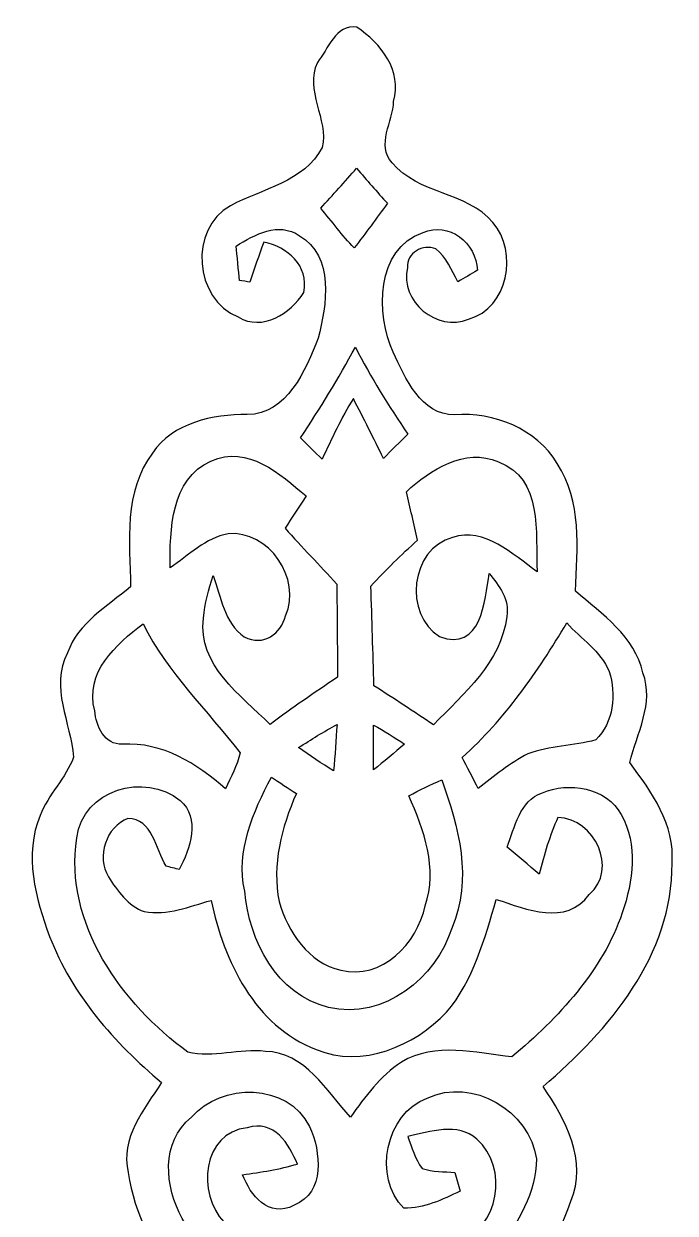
# Model space of a CAD drawing. Header units: centimetres. Extents: x -10.8 to 10.8, y -13.9 to 13.9.
# Drawn here: x -10.78 to -6.19, y 5.54 to 13.93 of the extents above; entities that cross this region are included whole.
import ezdxf

# ---------------------------------------------------------------- set-up
doc = ezdxf.new("R2010")
doc.units = ezdxf.units.CM
doc.header["$MEASUREMENT"] = 0
doc.layers.add('Camada 1', color=7, linetype='Continuous')

msp = doc.modelspace()

# ---------------------------------------------------------------- linework, layer by layer
at = {"layer": 'Camada 1', "color": 235}
for points, knots in [([(-8.71467, 13.65215), (-8.64059, 13.74387), (-8.5852, 13.92555), (-8.43633, 13.90156), (-8.43633, 13.90156), (-8.26876, 13.78973), (-8.11459, 13.595), (-8.17704, 13.37839), (-8.17704, 13.37839), (-8.18092, 13.23587), (-8.30086, 13.07147), (-8.18762, 12.94553), (-8.18762, 12.94553), (-8.00523, 12.72364), (-7.66339, 12.74269), (-7.47712, 12.52502), (-7.47712, 12.52502), (-7.29791, 12.31618), (-7.36847, 11.92142), (-7.64928, 11.84275), (-7.64928, 11.84275), (-7.87012, 11.75279), (-8.13505, 11.96481), (-8.07932, 12.20682), (-8.07932, 12.20682), (-8.0899, 12.30842), (-7.96819, 12.37685), (-7.87929, 12.33875), (-7.87929, 12.33875), (-7.80627, 12.27808), (-7.76746, 12.18882), (-7.72372, 12.10698), (-7.72372, 12.10698), (-7.67785, 12.13379), (-7.63235, 12.16095), (-7.58649, 12.18741), (-7.58649, 12.18741), (-7.5946, 12.37968), (-7.78792, 12.53596), (-7.96995, 12.45305), (-7.96995, 12.45305), (-8.30686, 12.33805), (-8.30227, 11.88014), (-8.1795, 11.60956), (-8.1795, 11.60956), (-8.09766, 11.43035), (-7.98124, 11.16471), (-7.7477, 11.16965), (-7.7477, 11.16965), (-7.46936, 11.18835), (-7.17056, 11.07158), (-7.02416, 10.82534), (-7.02416, 10.82534), (-6.84812, 10.55864), (-6.88305, 10.22879), (-6.89398, 9.92505), (-6.89398, 9.92505), (-6.70772, 9.76277), (-6.47594, 9.60614), (-6.4202, 9.34861), (-6.4202, 9.34861), (-6.33801, 9.13412), (-6.46254, 8.92316), (-6.51298, 8.71608), (-6.51298, 8.71608), (-6.35741, 8.51112), (-6.19196, 8.27899), (-6.21453, 8.007), (-6.21453, 8.007), (-6.20889, 7.36), (-6.65692, 6.82872), (-7.12364, 6.43255), (-7.12364, 6.43255), (-6.96489, 6.20254), (-6.80614, 5.90656), (-6.92891, 5.62328), (-6.92891, 5.62328), (-7.14269, 4.99745), (-7.65387, 4.53496), (-7.92515, 3.93876), (-7.92515, 3.93876), (-8.00029, 3.76202), (-8.00241, 3.56552), (-7.995, 3.37644), (-7.995, 3.37644), (-7.86306, 3.42159), (-7.73289, 3.47169), (-7.59883, 3.51084), (-7.59883, 3.51084), (-7.59107, 3.42159), (-7.5251, 3.30659), (-7.6073, 3.23497), (-7.6073, 3.23497), (-7.71349, 3.13267), (-7.86024, 3.08857), (-7.97313, 2.99508), (-7.97313, 2.99508), (-8.17845, 2.82469), (-8.31497, 2.59327), (-8.46702, 2.37843), (-8.46702, 2.37843), (-8.624, 2.59045), (-8.76441, 2.81869), (-8.96055, 2.99791), (-8.96055, 2.99791), (-9.05369, 3.09104), (-9.18527, 3.12491), (-9.28758, 3.20428), (-9.28758, 3.20428), (-9.3606, 3.26778), (-9.40435, 3.35633), (-9.45339, 3.43782), (-9.45339, 3.43782), (-9.3031, 3.49956), (-9.15, 3.44699), (-9.01065, 3.3842), (-9.01065, 3.3842), (-8.86248, 3.69641), (-9.03711, 4.03966), (-9.20574, 4.30495), (-9.20574, 4.30495), (-9.49889, 4.80131), (-9.95645, 5.23381), (-10.04887, 5.82577), (-10.04887, 5.82577), (-10.10391, 6.0706), (-9.9381, 6.27027), (-9.81322, 6.46007), (-9.81322, 6.46007), (-10.14554, 6.74158), (-10.44575, 7.07884), (-10.60238, 7.49088), (-10.60238, 7.49088), (-10.70328, 7.75794), (-10.78442, 8.06767), (-10.6687, 8.3446), (-10.6687, 8.3446), (-10.6112, 8.49242), (-10.48879, 8.60637), (-10.43305, 8.75489), (-10.43305, 8.75489), (-10.45386, 9.00042), (-10.60168, 9.2463), (-10.47679, 9.48937), (-10.47679, 9.48937), (-10.39989, 9.70315), (-10.19739, 9.8178), (-10.03124, 9.95504), (-10.03124, 9.95504), (-10.0397, 10.27148), (-10.08098, 10.63025), (-9.87601, 10.89907), (-9.87601, 10.89907), (-9.7342, 11.1132), (-9.45021, 11.17177), (-9.20962, 11.17035), (-9.20962, 11.17035), (-8.93022, 11.1693), (-8.79475, 11.48785), (-8.70867, 11.70834), (-8.70867, 11.70834), (-8.6494, 11.94082), (-8.59331, 12.28619), (-8.84167, 12.43154), (-8.84167, 12.43154), (-8.98948, 12.53243), (-9.1567, 12.43965), (-9.28758, 12.3578), (-9.28758, 12.3578), (-9.28158, 12.29748), (-9.26924, 12.17683), (-9.26324, 12.1165), (-9.26324, 12.1165), (-9.24525, 12.11333), (-9.20891, 12.10663), (-9.19057, 12.1031), (-9.19057, 12.1031), (-9.16093, 12.1987), (-9.12707, 12.29289), (-9.09249, 12.38673), (-9.09249, 12.38673), (-8.92492, 12.35181), (-8.77358, 12.22163), (-8.81027, 12.03113), (-8.81027, 12.03113), (-8.9027, 11.88261), (-9.10272, 11.75526), (-9.27241, 11.85827), (-9.27241, 11.85827), (-9.58568, 11.98386), (-9.62131, 12.47881), (-9.3278, 12.64285), (-9.3278, 12.64285), (-9.1066, 12.76174), (-8.80745, 12.81077), (-8.67974, 13.05313), (-8.67974, 13.05313), (-8.63494, 13.25069), (-8.80851, 13.46094), (-8.71467, 13.65215), (-8.71467, 13.65215), (-8.71467, 13.65215), (-8.71467, 13.65215), (-8.71467, 13.65215)], [0, 0, 0, 0, 0.0192308, 0.0192308, 0.0192308, 0.0192308, 0.0384615, 0.0384615, 0.0384615, 0.0384615, 0.0576923, 0.0576923, 0.0576923, 0.0576923, 0.0769231, 0.0769231, 0.0769231, 0.0769231, 0.0961538, 0.0961538, 0.0961538, 0.0961538, 0.1153846, 0.1153846, 0.1153846, 0.1153846, 0.1346154, 0.1346154, 0.1346154, 0.1346154, 0.1538462, 0.1538462, 0.1538462, 0.1538462, 0.1730769, 0.1730769, 0.1730769, 0.1730769, 0.1923077, 0.1923077, 0.1923077, 0.1923077, 0.2115385, 0.2115385, 0.2115385, 0.2115385, 0.2307692, 0.2307692, 0.2307692, 0.2307692, 0.25, 0.25, 0.25, 0.25, 0.2692308, 0.2692308, 0.2692308, 0.2692308, 0.2884615, 0.2884615, 0.2884615, 0.2884615, 0.3076923, 0.3076923, 0.3076923, 0.3076923, 0.3269231, 0.3269231, 0.3269231, 0.3269231, 0.3461538, 0.3461538, 0.3461538, 0.3461538, 0.3653846, 0.3653846, 0.3653846, 0.3653846, 0.3846154, 0.3846154, 0.3846154, 0.3846154, 0.4038462, 0.4038462, 0.4038462, 0.4038462, 0.4230769, 0.4230769, 0.4230769, 0.4230769, 0.4423077, 0.4423077, 0.4423077, 0.4423077, 0.4615385, 0.4615385, 0.4615385, 0.4615385, 0.4807692, 0.4807692, 0.4807692, 0.4807692, 0.5, 0.5, 0.5, 0.5, 0.5192308, 0.5192308, 0.5192308, 0.5192308, 0.5384615, 0.5384615, 0.5384615, 0.5384615, 0.5576923, 0.5576923, 0.5576923, 0.5576923, 0.5769231, 0.5769231, 0.5769231, 0.5769231, 0.5961538, 0.5961538, 0.5961538, 0.5961538, 0.6153846, 0.6153846, 0.6153846, 0.6153846, 0.6346154, 0.6346154, 0.6346154, 0.6346154, 0.6538462, 0.6538462, 0.6538462, 0.6538462, 0.6730769, 0.6730769, 0.6730769, 0.6730769, 0.6923077, 0.6923077, 0.6923077, 0.6923077, 0.7115385, 0.7115385, 0.7115385, 0.7115385, 0.7307692, 0.7307692, 0.7307692, 0.7307692, 0.75, 0.75, 0.75, 0.75, 0.7692308, 0.7692308, 0.7692308, 0.7692308, 0.7884615, 0.7884615, 0.7884615, 0.7884615, 0.8076923, 0.8076923, 0.8076923, 0.8076923, 0.8269231, 0.8269231, 0.8269231, 0.8269231, 0.8461538, 0.8461538, 0.8461538, 0.8461538, 0.8653846, 0.8653846, 0.8653846, 0.8653846, 0.8846154, 0.8846154, 0.8846154, 0.8846154, 0.9038462, 0.9038462, 0.9038462, 0.9038462, 0.9230769, 0.9230769, 0.9230769, 0.9230769, 0.9423077, 0.9423077, 0.9423077, 0.9423077, 0.9615385, 0.9615385, 0.9615385, 0.9615385, 1, 1, 1, 1]), ([(-8.69103, 12.62486), (-8.61201, 12.53243), (-8.5411, 12.43224), (-8.45467, 12.34546), (-8.45467, 12.34546), (-8.37459, 12.44882), (-8.29804, 12.55501), (-8.22007, 12.65978), (-8.22007, 12.65978), (-8.29486, 12.74022), (-8.36648, 12.82347), (-8.43774, 12.90708), (-8.43774, 12.90708), (-8.52099, 12.81183), (-8.60601, 12.7187), (-8.69103, 12.62486), (-8.69103, 12.62486), (-8.69103, 12.62486), (-8.69103, 12.62486), (-8.69103, 12.62486)], [0, 0, 0, 0, 0.1666667, 0.1666667, 0.1666667, 0.1666667, 0.3333333, 0.3333333, 0.3333333, 0.3333333, 0.5, 0.5, 0.5, 0.5, 0.6666667, 0.6666667, 0.6666667, 0.6666667, 1, 1, 1, 1]), ([(-8.8332, 11.00561), (-8.78311, 10.95551), (-8.73266, 10.90577), (-8.68151, 10.85674), (-8.68151, 10.85674), (-8.6106, 10.99996), (-8.54851, 11.14813), (-8.46067, 11.28254), (-8.46067, 11.28254), (-8.3887, 11.14319), (-8.3185, 11.00243), (-8.249, 10.86132), (-8.249, 10.86132), (-8.19185, 10.91847), (-8.13435, 10.97562), (-8.07685, 11.03242), (-8.07685, 11.03242), (-8.21302, 11.22927), (-8.33755, 11.43353), (-8.44691, 11.64625), (-8.44691, 11.64625), (-8.56544, 11.42647), (-8.69597, 11.2141), (-8.8332, 11.00561), (-8.8332, 11.00561), (-8.8332, 11.00561), (-8.8332, 11.00561), (-8.8332, 11.00561)], [0, 0, 0, 0, 0.125, 0.125, 0.125, 0.125, 0.25, 0.25, 0.25, 0.25, 0.375, 0.375, 0.375, 0.375, 0.5, 0.5, 0.5, 0.5, 0.625, 0.625, 0.625, 0.625, 0.75, 0.75, 0.75, 0.75, 1, 1, 1, 1]), ([(-9.46609, 10.84192), (-9.7469, 10.71633), (-9.75536, 10.35685), (-9.75289, 10.0905), (-9.75289, 10.0905), (-9.62166, 10.17729), (-9.50348, 10.30076), (-9.34402, 10.33004), (-9.34402, 10.33004), (-9.0558, 10.35579), (-8.82438, 10.0136), (-8.93904, 9.75078), (-8.93904, 9.75078), (-8.97043, 9.6266), (-9.09179, 9.53205), (-9.23008, 9.60332), (-9.23008, 9.60332), (-9.37154, 9.69927), (-9.39482, 9.88871), (-9.44986, 10.03476), (-9.44986, 10.03476), (-9.48196, 9.9374), (-9.50701, 9.83791), (-9.51794, 9.73561), (-9.51794, 9.73561), (-9.55745, 9.40188), (-9.25689, 9.19268), (-9.04699, 8.98595), (-9.04699, 8.98595), (-8.89247, 9.10167), (-8.73372, 9.21138), (-8.57285, 9.31792), (-8.57285, 9.31792), (-8.57356, 9.53735), (-8.57532, 9.75642), (-8.57779, 9.9755), (-8.57779, 9.9755), (-8.69809, 10.10814), (-8.82403, 10.23514), (-8.94221, 10.36955), (-8.94221, 10.36955), (-8.89353, 10.4454), (-8.84343, 10.52054), (-8.7944, 10.59639), (-8.7944, 10.59639), (-8.9796, 10.75231), (-9.20221, 10.95939), (-9.46609, 10.84192), (-9.46609, 10.84192), (-9.46609, 10.84192), (-9.46609, 10.84192), (-9.46609, 10.84192)], [0, 0, 0, 0, 0.0714286, 0.0714286, 0.0714286, 0.0714286, 0.1428571, 0.1428571, 0.1428571, 0.1428571, 0.2142857, 0.2142857, 0.2142857, 0.2142857, 0.2857143, 0.2857143, 0.2857143, 0.2857143, 0.3571429, 0.3571429, 0.3571429, 0.3571429, 0.4285714, 0.4285714, 0.4285714, 0.4285714, 0.5, 0.5, 0.5, 0.5, 0.5714286, 0.5714286, 0.5714286, 0.5714286, 0.6428571, 0.6428571, 0.6428571, 0.6428571, 0.7142857, 0.7142857, 0.7142857, 0.7142857, 0.7857143, 0.7857143, 0.7857143, 0.7857143, 0.8571429, 0.8571429, 0.8571429, 0.8571429, 1, 1, 1, 1]), ([(-8.08743, 10.62637), (-8.06203, 10.51242), (-8.03275, 10.39848), (-8.00841, 10.28382), (-8.00841, 10.28382), (-8.12588, 10.18399), (-8.23242, 10.07251), (-8.33755, 9.96033), (-8.33755, 9.96033), (-8.32979, 9.72644), (-8.32273, 9.49219), (-8.31568, 9.25795), (-8.31568, 9.25795), (-8.17457, 9.16799), (-8.03522, 9.07521), (-7.89517, 8.98278), (-7.89517, 8.98278), (-7.68385, 9.20538), (-7.41539, 9.42269), (-7.38011, 9.7476), (-7.38011, 9.7476), (-7.35577, 9.86472), (-7.43373, 9.96527), (-7.50358, 10.04923), (-7.50358, 10.04923), (-7.53392, 9.86014), (-7.55932, 9.49395), (-7.85283, 9.60579), (-7.85283, 9.60579), (-8.1086, 9.7596), (-8.05921, 10.22526), (-7.76111, 10.30393), (-7.76111, 10.30393), (-7.53392, 10.37802), (-7.33848, 10.18364), (-7.16456, 10.06263), (-7.16456, 10.06263), (-7.17832, 10.33886), (-7.12364, 10.7188), (-7.43867, 10.83698), (-7.43867, 10.83698), (-7.67609, 10.9407), (-7.9181, 10.78124), (-8.08743, 10.62637), (-8.08743, 10.62637), (-8.08743, 10.62637), (-8.08743, 10.62637), (-8.08743, 10.62637)], [0, 0, 0, 0, 0.0769231, 0.0769231, 0.0769231, 0.0769231, 0.1538462, 0.1538462, 0.1538462, 0.1538462, 0.2307692, 0.2307692, 0.2307692, 0.2307692, 0.3076923, 0.3076923, 0.3076923, 0.3076923, 0.3846154, 0.3846154, 0.3846154, 0.3846154, 0.4615385, 0.4615385, 0.4615385, 0.4615385, 0.5384615, 0.5384615, 0.5384615, 0.5384615, 0.6153846, 0.6153846, 0.6153846, 0.6153846, 0.6923077, 0.6923077, 0.6923077, 0.6923077, 0.7692308, 0.7692308, 0.7692308, 0.7692308, 0.8461538, 0.8461538, 0.8461538, 0.8461538, 1, 1, 1, 1]), ([(-10.28418, 9.08156), (-10.27536, 8.97396), (-10.21574, 8.84026), (-10.08874, 8.84625), (-10.08874, 8.84625), (-9.80687, 8.86142), (-9.56451, 8.7122), (-9.36272, 8.53122), (-9.36272, 8.53122), (-9.32427, 8.61413), (-9.28017, 8.69597), (-9.2583, 8.78558), (-9.2583, 8.78558), (-9.49184, 9.08332), (-9.76983, 9.35179), (-9.94375, 9.69433), (-9.94375, 9.69433), (-10.1346, 9.54969), (-10.35791, 9.35073), (-10.28418, 9.08156), (-10.28418, 9.08156), (-10.28418, 9.08156), (-10.28418, 9.08156), (-10.28418, 9.08156)], [0, 0, 0, 0, 0.1428571, 0.1428571, 0.1428571, 0.1428571, 0.2857143, 0.2857143, 0.2857143, 0.2857143, 0.4285714, 0.4285714, 0.4285714, 0.4285714, 0.5714286, 0.5714286, 0.5714286, 0.5714286, 0.7142857, 0.7142857, 0.7142857, 0.7142857, 1, 1, 1, 1]), ([(-7.69373, 8.75242), (-7.66586, 8.69809), (-7.60977, 8.58908), (-7.5819, 8.53475), (-7.5819, 8.53475), (-7.46972, 8.62224), (-7.35753, 8.71149), (-7.23159, 8.77887), (-7.23159, 8.77887), (-7.07743, 8.83532), (-6.90845, 8.83179), (-6.75181, 8.87659), (-6.75181, 8.87659), (-6.62517, 8.9983), (-6.60682, 9.19903), (-6.65727, 9.35955), (-6.65727, 9.35955), (-6.71724, 9.50242), (-6.85624, 9.59062), (-6.95642, 9.70139), (-6.95642, 9.70139), (-7.16209, 9.35461), (-7.39246, 9.02405), (-7.69373, 8.75242), (-7.69373, 8.75242), (-7.69373, 8.75242), (-7.69373, 8.75242), (-7.69373, 8.75242)], [0, 0, 0, 0, 0.125, 0.125, 0.125, 0.125, 0.25, 0.25, 0.25, 0.25, 0.375, 0.375, 0.375, 0.375, 0.5, 0.5, 0.5, 0.5, 0.625, 0.625, 0.625, 0.625, 0.75, 0.75, 0.75, 0.75, 1, 1, 1, 1]), ([(-8.84661, 8.82191), (-8.76617, 8.76512), (-8.68433, 8.71044), (-8.60107, 8.65858), (-8.60107, 8.65858), (-8.58908, 8.76653), (-8.58449, 8.8773), (-8.57603, 8.9849), (-8.57603, 8.9849), (-8.66881, 8.9348), (-8.75912, 8.88012), (-8.84661, 8.82191), (-8.84661, 8.82191), (-8.84661, 8.82191), (-8.84661, 8.82191), (-8.84661, 8.82191)], [0, 0, 0, 0, 0.2, 0.2, 0.2, 0.2, 0.4, 0.4, 0.4, 0.4, 0.6, 0.6, 0.6, 0.6, 1, 1, 1, 1]), ([(-8.3192, 8.98137), (-8.31991, 8.87589), (-8.31991, 8.77041), (-8.31956, 8.66493), (-8.31956, 8.66493), (-8.24477, 8.72384), (-8.17174, 8.78522), (-8.09978, 8.84767), (-8.09978, 8.84767), (-8.17174, 8.89423), (-8.24477, 8.93904), (-8.3192, 8.98137), (-8.3192, 8.98137), (-8.3192, 8.98137), (-8.3192, 8.98137), (-8.3192, 8.98137)], [0, 0, 0, 0, 0.2, 0.2, 0.2, 0.2, 0.4, 0.4, 0.4, 0.4, 0.6, 0.6, 0.6, 0.6, 1, 1, 1, 1]), ([(-10.41118, 8.18515), (-10.50149, 7.57908), (-10.09474, 7.01675), (-9.6273, 6.67491), (-9.6273, 6.67491), (-9.45162, 6.63046), (-9.26183, 6.70419), (-9.0812, 6.67985), (-9.0812, 6.67985), (-8.80427, 6.67667), (-8.64729, 6.39904), (-8.48078, 6.21594), (-8.48078, 6.21594), (-8.37953, 6.36023), (-8.27123, 6.50699), (-8.12235, 6.60541), (-8.12235, 6.60541), (-7.88141, 6.74793), (-7.60095, 6.66997), (-7.34272, 6.64104), (-7.34272, 6.64104), (-7.01675, 6.91762), (-6.70454, 7.24605), (-6.56484, 7.65845), (-6.56484, 7.65845), (-6.48935, 7.87753), (-6.45266, 8.13999), (-6.5726, 8.3499), (-6.5726, 8.3499), (-6.6742, 8.54075), (-6.94514, 8.58344), (-7.12858, 8.50406), (-7.12858, 8.50406), (-7.28945, 8.4455), (-7.32367, 8.25923), (-7.37729, 8.12094), (-7.37729, 8.12094), (-7.3025, 8.05709), (-7.227, 7.99359), (-7.1508, 7.9308), (-7.1508, 7.9308), (-7.11623, 8.06697), (-7.07637, 8.20173), (-7.01957, 8.33014), (-7.01957, 8.33014), (-6.75605, 8.32026), (-6.59236, 7.96643), (-6.79838, 7.78616), (-6.79838, 7.78616), (-6.96031, 7.5625), (-7.24147, 7.68174), (-7.45314, 7.75229), (-7.45314, 7.75229), (-7.53533, 7.47536), (-7.6133, 7.18255), (-7.80344, 6.95642), (-7.80344, 6.95642), (-8.0324, 6.71865), (-8.39929, 6.55779), (-8.72384, 6.69396), (-8.72384, 6.69396), (-9.15529, 6.85871), (-9.37436, 7.31943), (-9.46397, 7.74524), (-9.46397, 7.74524), (-9.61778, 7.70184), (-9.77124, 7.63587), (-9.93528, 7.66621), (-9.93528, 7.66621), (-10.04887, 7.70643), (-10.12578, 7.81297), (-10.18787, 7.91139), (-10.18787, 7.91139), (-10.275, 8.05039), (-10.20269, 8.26699), (-10.05029, 8.32273), (-10.05029, 8.32273), (-9.87813, 8.32379), (-9.85308, 8.10613), (-9.78182, 7.98654), (-9.78182, 7.98654), (-9.75854, 7.98054), (-9.71162, 7.96854), (-9.68834, 7.96255), (-9.68834, 7.96255), (-9.61178, 8.10754), (-9.53594, 8.32485), (-9.68269, 8.45009), (-9.68269, 8.45009), (-9.93069, 8.65152), (-10.37025, 8.52664), (-10.41118, 8.18515), (-10.41118, 8.18515), (-10.41118, 8.18515), (-10.41118, 8.18515), (-10.41118, 8.18515)], [0, 0, 0, 0, 0.04, 0.04, 0.04, 0.04, 0.08, 0.08, 0.08, 0.08, 0.12, 0.12, 0.12, 0.12, 0.16, 0.16, 0.16, 0.16, 0.2, 0.2, 0.2, 0.2, 0.24, 0.24, 0.24, 0.24, 0.28, 0.28, 0.28, 0.28, 0.32, 0.32, 0.32, 0.32, 0.36, 0.36, 0.36, 0.36, 0.4, 0.4, 0.4, 0.4, 0.44, 0.44, 0.44, 0.44, 0.48, 0.48, 0.48, 0.48, 0.52, 0.52, 0.52, 0.52, 0.56, 0.56, 0.56, 0.56, 0.6, 0.6, 0.6, 0.6, 0.64, 0.64, 0.64, 0.64, 0.68, 0.68, 0.68, 0.68, 0.72, 0.72, 0.72, 0.72, 0.76, 0.76, 0.76, 0.76, 0.8, 0.8, 0.8, 0.8, 0.84, 0.84, 0.84, 0.84, 0.88, 0.88, 0.88, 0.88, 0.92, 0.92, 0.92, 0.92, 1, 1, 1, 1]), ([(-9.03922, 8.61413), (-9.16622, 8.36895), (-9.28934, 8.09378), (-9.22725, 7.8105), (-9.22725, 7.8105), (-9.19515, 7.45984), (-9.00324, 7.08237), (-8.63635, 6.98923), (-8.63635, 6.98923), (-8.24406, 6.90316), (-7.87859, 7.19384), (-7.76499, 7.55403), (-7.76499, 7.55403), (-7.61824, 7.89234), (-7.71948, 8.26347), (-7.83696, 8.59472), (-7.83696, 8.59472), (-7.91633, 8.56015), (-7.9943, 8.52276), (-8.07085, 8.48219), (-8.07085, 8.48219), (-7.96219, 8.24159), (-7.86447, 7.97066), (-7.95514, 7.70572), (-7.95514, 7.70572), (-8.00947, 7.44326), (-8.26241, 7.18009), (-8.54957, 7.25311), (-8.54957, 7.25311), (-8.77676, 7.3032), (-8.92457, 7.52475), (-8.98419, 7.73677), (-8.98419, 7.73677), (-9.0357, 7.99571), (-8.96832, 8.26135), (-8.86248, 8.49771), (-8.86248, 8.49771), (-8.9214, 8.53652), (-8.98031, 8.57532), (-9.03922, 8.61413), (-9.03922, 8.61413), (-9.03922, 8.61413), (-9.03922, 8.61413), (-9.03922, 8.61413)], [0, 0, 0, 0, 0.0833333, 0.0833333, 0.0833333, 0.0833333, 0.1666667, 0.1666667, 0.1666667, 0.1666667, 0.25, 0.25, 0.25, 0.25, 0.3333333, 0.3333333, 0.3333333, 0.3333333, 0.4166667, 0.4166667, 0.4166667, 0.4166667, 0.5, 0.5, 0.5, 0.5, 0.5833333, 0.5833333, 0.5833333, 0.5833333, 0.6666667, 0.6666667, 0.6666667, 0.6666667, 0.75, 0.75, 0.75, 0.75, 0.8333333, 0.8333333, 0.8333333, 0.8333333, 1, 1, 1, 1]), ([(-9.60296, 6.21594), (-9.82098, 6.04308), (-9.79099, 5.72206), (-9.66717, 5.50298), (-9.66717, 5.50298), (-9.33556, 4.88668), (-8.79193, 4.36951), (-8.6487, 3.66219), (-8.6487, 3.66219), (-8.59649, 3.75497), (-8.54639, 3.84881), (-8.48642, 3.93665), (-8.48642, 3.93665), (-8.42715, 3.84598), (-8.37071, 3.75356), (-8.31391, 3.66148), (-8.31391, 3.66148), (-8.18656, 4.27955), (-7.76922, 4.76744), (-7.42668, 5.2765), (-7.42668, 5.2765), (-7.30991, 5.4737), (-7.16844, 5.68325), (-7.17091, 5.92208), (-7.17091, 5.92208), (-7.21572, 6.26075), (-7.62353, 6.50134), (-7.93962, 6.35106), (-7.93962, 6.35106), (-8.23383, 6.24417), (-8.32485, 5.79014), (-8.10542, 5.57565), (-8.10542, 5.57565), (-7.96149, 5.57036), (-7.83414, 5.63668), (-7.70784, 5.69524), (-7.70784, 5.69524), (-7.72019, 5.73899), (-7.73254, 5.78273), (-7.74453, 5.82648), (-7.74453, 5.82648), (-7.82179, 5.83318), (-7.90222, 5.8293), (-7.97666, 5.85505), (-7.97666, 5.85505), (-8.02499, 5.92243), (-8.04792, 6.00392), (-8.0779, 6.08012), (-8.0779, 6.08012), (-7.92233, 6.11187), (-7.72336, 6.18455), (-7.59142, 6.06107), (-7.59142, 6.06107), (-7.36035, 5.86634), (-7.4362, 5.42784), (-7.72619, 5.32941), (-7.72619, 5.32941), (-7.87188, 5.25568), (-8.03734, 5.2705), (-8.19432, 5.2765), (-8.19432, 5.2765), (-8.08672, 5.17031), (-7.97313, 5.07118), (-7.86271, 4.96711), (-7.86271, 4.96711), (-8.09554, 4.79742), (-8.29098, 4.58682), (-8.46984, 4.36245), (-8.46984, 4.36245), (-8.64623, 4.60234), (-8.86954, 4.79989), (-9.08826, 4.99957), (-9.08826, 4.99957), (-8.98631, 5.08811), (-8.88435, 5.17737), (-8.78346, 5.26768), (-8.78346, 5.26768), (-8.99019, 5.29978), (-9.24101, 5.28637), (-9.3733, 5.47758), (-9.3733, 5.47758), (-9.56275, 5.67584), (-9.52817, 6.10976), (-9.20962, 6.14151), (-9.20962, 6.14151), (-9.01524, 6.20148), (-8.9161, 6.02756), (-8.85543, 5.88645), (-8.85543, 5.88645), (-8.98137, 5.848), (-9.1119, 5.83001), (-9.24172, 5.8106), (-9.24172, 5.8106), (-9.18669, 5.66632), (-9.06074, 5.50263), (-8.87765, 5.59506), (-8.87765, 5.59506), (-8.65928, 5.68501), (-8.68856, 5.97323), (-8.77041, 6.15174), (-8.77041, 6.15174), (-8.92069, 6.45936), (-9.39341, 6.46324), (-9.60296, 6.21594)], [0, 0, 0, 0, 0.037037, 0.037037, 0.037037, 0.037037, 0.0740741, 0.0740741, 0.0740741, 0.0740741, 0.1111111, 0.1111111, 0.1111111, 0.1111111, 0.1481481, 0.1481481, 0.1481481, 0.1481481, 0.1851852, 0.1851852, 0.1851852, 0.1851852, 0.2222222, 0.2222222, 0.2222222, 0.2222222, 0.2592593, 0.2592593, 0.2592593, 0.2592593, 0.2962963, 0.2962963, 0.2962963, 0.2962963, 0.3333333, 0.3333333, 0.3333333, 0.3333333, 0.3703704, 0.3703704, 0.3703704, 0.3703704, 0.4074074, 0.4074074, 0.4074074, 0.4074074, 0.4444444, 0.4444444, 0.4444444, 0.4444444, 0.4814815, 0.4814815, 0.4814815, 0.4814815, 0.5185185, 0.5185185, 0.5185185, 0.5185185, 0.5555556, 0.5555556, 0.5555556, 0.5555556, 0.5925926, 0.5925926, 0.5925926, 0.5925926, 0.6296296, 0.6296296, 0.6296296, 0.6296296, 0.6666667, 0.6666667, 0.6666667, 0.6666667, 0.7037037, 0.7037037, 0.7037037, 0.7037037, 0.7407407, 0.7407407, 0.7407407, 0.7407407, 0.7777778, 0.7777778, 0.7777778, 0.7777778, 0.8148148, 0.8148148, 0.8148148, 0.8148148, 0.8518519, 0.8518519, 0.8518519, 0.8518519, 0.8888889, 0.8888889, 0.8888889, 0.8888889, 0.9259259, 0.9259259, 0.9259259, 0.9259259, 1, 1, 1, 1])]:
    msp.add_open_spline(points, degree=3, knots=knots, dxfattribs=at)

doc.saveas('drawing.dxf')
